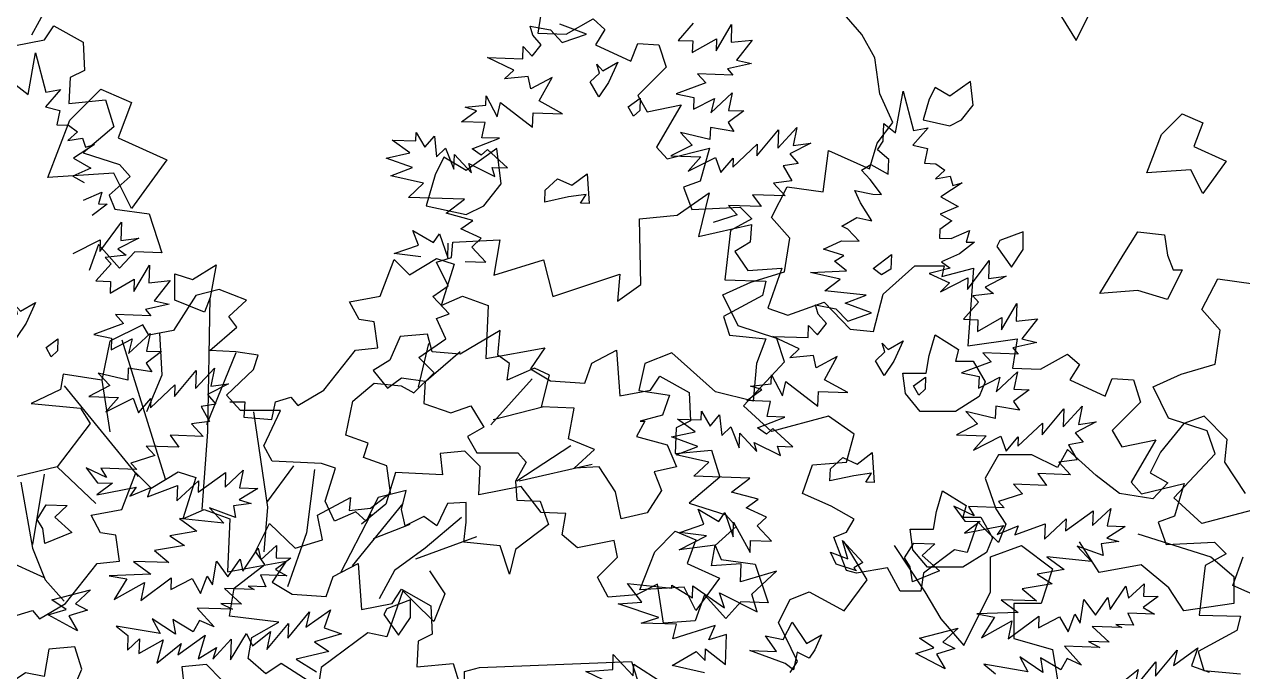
# Model space of a CAD drawing. Header units: inches. Extents: x -11 to 128, y 7 to 56.
# Drawn here: x 18.9207 to 19.4114, y 23.5902 to 23.8508 of the extents above; entities that cross this region are included whole.
import ezdxf

# ---------------------------------------------------------------- set-up
doc = ezdxf.new("R2010")
doc.units = ezdxf.units.IN
doc.header["$MEASUREMENT"] = 0
doc.layers.add('CAY', color=94, linetype='Continuous')
doc.layers.add('CAY-3', color=61, linetype='Continuous')
picture_1 = doc.add_image_def('image1.jpg', size_in_pixel=(1680, 1093))

# ---------------------------------------------------------------- blocks, each defined once
blk = doc.blocks.new('A$C76451831')
at = {"layer": 'CAY'}
for p, q in [((5435.2, 1102.7), (5443.6, 1115.3)), ((5443.6, 1115.3), (5470, 1100.6)), ((5871, 1115), (5889.4, 1111.7)), ((5873.4, 1106.8), (5871, 1115)), ((5921.5, 1107.8), (5897.8, 1116.8)), ((6017.4, 1117.6), (6003.8, 1102.2)), ((6037.9, 1092.9), (6051.8, 1116.4)), ((6051.8, 1116.4), (6051.3, 1100.6)), ((5880.8, 1098.4), (5873.4, 1106.8)), ((5889.4, 1111.7), (5899.9, 1100.4)), ((5899.9, 1100.4), (5921.5, 1107.8)), ((5407.8, 1097.4), (5435.2, 1102.7)), ((5470, 1100.6), (5471.1, 1075.2)), ((5864.5, 1085.8), (5864.9, 1096.7)), ((5864.9, 1096.7), (5872.8, 1088.2)), ((5872.8, 1088.2), (5880.8, 1098.4)), ((6003.8, 1102.2), (6016.9, 1101.8)), ((6016.5, 1091.4), (6038.3, 1103.8)), ((6016.9, 1101.8), (6016.5, 1091.4)), ((6038.3, 1103.8), (6037.9, 1092.9)), ((6051.3, 1100.6), (6070.4, 1102.6)), ((6070.4, 1102.6), (6056.2, 1084.5)), ((5420.6, 1053.6), (5427.3, 1091)), ((5427.3, 1091), (5436.5, 1055.8)), ((5856.5, 1075.7), (5832.8, 1086.9)), ((5832.8, 1086.9), (5864.5, 1085.8)), ((6056.2, 1084.5), (6069.6, 1081.4)), ((5471.1, 1075.2), (5458.4, 1068.9)), ((5848, 1067.8), (5856.5, 1075.7)), ((6053, 1071.1), (6021.3, 1072.2)), ((6021.3, 1072.2), (6028.7, 1064.2)), ((6069.6, 1081.4), (6048.2, 1076.7)), ((6048.2, 1076.7), (6053, 1071.1)), ((5410, 1062.2), (5420.6, 1053.6)), ((5458.4, 1068.9), (5457.3, 1045.7)), ((5869.4, 1069.8), (5848, 1067.8)), ((5871.7, 1058.8), (5869.4, 1069.8)), ((5890.7, 1069), (5871.7, 1058.8)), ((5879.1, 1048.1), (5890.7, 1069)), ((6028.7, 1064.2), (6002.1, 1054.3)), ((5449.8, 1058.1), (5436.1, 1042.7)), ((5436.5, 1055.8), (5449.8, 1058.1)), ((5831.4, 1044.3), (5831.6, 1052.5)), ((5831.6, 1052.5), (5841.4, 1033.6)), ((6002.1, 1054.3), (6017.8, 1051)), ((6017.8, 1051), (6017.5, 1040.6)), ((6017.5, 1040.6), (6036.4, 1050.3)), ((6033.2, 1037.3), (6052.4, 1055.2)), ((6036.4, 1050.3), (6033.2, 1037.3)), ((6052.4, 1055.2), (6049.1, 1039.5)), ((5436.1, 1042.7), (5449.1, 1039.5)), ((5449.1, 1039.5), (5446.4, 1026.4)), ((5457.3, 1045.7), (5490, 1048.9)), ((5490, 1048.9), (5497.4, 1024.6)), ((5809.5, 1029.2), (5823, 1039.2)), ((5812.7, 1042.3), (5831.4, 1044.3)), ((5823, 1039.2), (5812.7, 1042.3)), ((5841.4, 1033.6), (5844.6, 1046.6)), ((5844.6, 1046.6), (5873.3, 1024.3)), ((5900, 1036.5), (5879.1, 1048.1)), ((6062.7, 1039), (6048.8, 1028.6)), ((6049.1, 1039.5), (6062.7, 1039)), ((5830.8, 1028.5), (5809.5, 1029.2)), ((5827.6, 1015), (5830.8, 1028.5)), ((5873.3, 1024.3), (5873.7, 1037.4)), ((5873.7, 1037.4), (5900, 1036.5)), ((6048.8, 1028.6), (6053.9, 1020.7)), ((5446.4, 1026.4), (5456.8, 1026.1)), ((5464.8, 1020.4), (5456.3, 1012.5)), ((5456.8, 1026.1), (5464.8, 1020.4)), ((5497.4, 1024.6), (5470, 1001.4)), ((5768.6, 1012.1), (5768.9, 1019.8)), ((5768.9, 1019.8), (5776.6, 1006.4)), ((6005.9, 1019.7), (6016.3, 1008.4)), ((6032.4, 1013.3), (6005.9, 1019.7)), ((6032.8, 1024.2), (6032.4, 1013.3)), ((6053.9, 1020.7), (6032.8, 1024.2)), ((6074.5, 998.7), (6093.9, 1022)), ((6093.3, 1005.7), (6110.2, 1024.2)), ((6093.9, 1022), (6093.3, 1005.7)), ((6110.2, 1024.2), (6107, 1008)), ((5456.3, 1012.5), (5469.5, 1014.7)), ((5480.2, 1008.9), (5461.2, 996.5)), ((5469.5, 1014.7), (5472, 1006.5)), ((5472, 1006.5), (5480.2, 1008.9)), ((5747.3, 1012.8), (5768.6, 1012.1)), ((5763.2, 1001.4), (5747.3, 1012.8)), ((5776.6, 1006.4), (5785.1, 1016.5)), ((5785.1, 1016.5), (5787.1, 997.8)), ((5787.1, 997.8), (5795.1, 1005.7)), ((5795.1, 1005.7), (5802.6, 986.9)), ((5819.1, 1004.9), (5843.5, 1014.5)), ((5843.5, 1014.5), (5827.6, 1015)), ((6016.3, 1008.4), (5997.4, 998.7)), ((6052.8, 988.6), (6074.8, 1009.1)), ((6074.8, 1009.1), (6074.5, 998.7)), ((6122.9, 1010.1), (6104, 1000.4)), ((6107, 1008), (6122.9, 1010.1)), ((5461.2, 996.5), (5476.8, 987.8)), ((5470, 1001.4), (5502.7, 990.9)), ((5741.8, 996.7), (5763.2, 1001.4)), ((5765.5, 988.2), (5741.8, 996.7)), ((5802.6, 986.9), (5803.1, 1000)), ((5803.1, 1000), (5818.4, 983.6)), ((5827.1, 999.2), (5819.1, 1004.9)), ((5832.7, 1004.4), (5827.1, 999.2)), ((5850.7, 987.9), (5832.7, 1004.4)), ((5997.4, 998.7), (6024.1, 997.7)), ((6024.1, 997.7), (6012.8, 985)), ((6012.8, 985), (6037.3, 997.3)), ((6037.3, 997.3), (6042.2, 983.9)), ((6042.2, 983.9), (6053.1, 996.7)), ((6053.1, 996.7), (6052.8, 988.6)), ((6104, 1000.4), (6111.4, 992)), ((5476.8, 987.8), (5460.6, 980.6)), ((5502.7, 990.9), (5512.2, 980.3)), ((5746.2, 980.7), (5765.5, 988.2)), ((5818.4, 983.6), (5815.9, 991.8)), ((5815.9, 991.8), (5839.5, 980.1)), ((5839.5, 980.1), (5837.1, 988.4)), ((5837.1, 988.4), (5850.7, 987.9)), ((6111.4, 992), (6098.2, 989.7)), ((6098.2, 989.7), (6105.9, 976.3)), ((5460.6, 980.6), (5470.9, 974.8)), ((5512.2, 980.3), (5493.2, 963.4)), ((5775.4, 974.2), (5746.2, 980.7)), ((5761.9, 961.5), (5775.4, 974.2)), ((6105.9, 976.3), (6089.5, 974.1)), ((6089.5, 974.1), (6099.9, 962.9)), ((5470.3, 959), (5486.9, 966.1)), ((5486.9, 966.1), (5483.8, 955.8)), ((5493.2, 963.4), (5498.5, 950.8)), ((6070.5, 963.9), (6078.3, 953.2)), ((6099.9, 962.9), (6070.5, 963.9)), ((5491.5, 955.5), (5478, 945.1)), ((5483.8, 955.8), (5491.5, 955.5)), ((5812.1, 959.8), (5761.9, 961.5)), ((5795.8, 947.2), (5812.1, 959.8)), ((6078.3, 953.2), (6048.9, 954.2)), ((6048.9, 954.2), (6056.8, 945.8)), ((5498.5, 950.8), (5529.1, 946.6)), ((5529.1, 946.6), (5540.7, 911.8)), ((5819.6, 940.9), (5795.8, 947.2)), ((5808.9, 933.2), (5819.6, 940.9)), ((6056.8, 945.8), (6035.2, 938.9)), ((5485, 913.1), (5504.5, 939.2)), ((5504.5, 939.2), (5503.9, 922.9)), ((5770.8, 918.6), (5765.8, 931.9)), ((5765.8, 931.9), (5784.4, 920.9)), ((5827.2, 924.8), (5808.9, 933.2)), ((5460.9, 911.2), (5485.4, 923.5)), ((5483.7, 919.1), (5475.3, 895.9)), ((5502.7, 898.1), (5483.7, 919.1)), ((5485.4, 923.5), (5485, 913.1)), ((5519.9, 925), (5501, 915.3)), ((5503.9, 922.9), (5519.9, 925)), ((5749.2, 911.2), (5770.8, 918.6)), ((5784.4, 920.9), (5789.7, 928.8)), ((5789.7, 928.8), (5797.1, 907.3)), ((5797.1, 907.3), (5797.6, 920.4)), ((5818.7, 916.9), (5827.2, 924.8)), ((5508.5, 909.6), (5489.8, 907.5)), ((5489.8, 907.5), (5495.1, 901.9)), ((5501, 915.3), (5508.5, 909.6)), ((5516.4, 912.8), (5502.7, 898.1)), ((5540.7, 911.8), (5516.4, 912.8)), ((5773.1, 908.1), (5749.2, 911.2)), ((5831.4, 903.4), (5818.7, 916.9)), ((5495.1, 901.9), (5481.4, 886.5)), ((5515.5, 877.1), (5529.5, 900.7)), ((5529.5, 900.7), (5528.9, 884.8)), ((5812.9, 904), (5831.4, 903.4)), ((5481.4, 886.5), (5494.5, 886)), ((5494.1, 875.6), (5515.9, 888)), ((5494.5, 886), (5494.1, 875.6)), ((5515.9, 888), (5515.5, 877.1)), ((5528.9, 884.8), (5548, 886.9)), ((5548, 886.9), (5533.8, 868.8)), ((5547.3, 865.6), (5525.8, 860.9)), ((5533.8, 868.8), (5547.3, 865.6)), ((5498.9, 856.4), (5506.3, 848.5)), ((5530.6, 855.3), (5498.9, 856.4)), ((5525.8, 860.9), (5530.6, 855.3)), ((5506.3, 848.5), (5479.7, 838.5)), ((5479.7, 838.5), (5495.4, 835.2)), ((5495.4, 835.2), (5495.1, 824.8)), ((5495.1, 824.8), (5514, 834.6)), ((5510.8, 821.5), (5530, 839.5)), ((5514, 834.6), (5510.8, 821.5)), ((5530, 839.5), (5526.8, 823.7)), ((5540.3, 823.2), (5526.4, 812.8)), ((5526.8, 823.7), (5540.3, 823.2)), ((5526.4, 812.8), (5531.5, 805)), ((5510, 797.5), (5483.5, 803.9)), ((5483.5, 803.9), (5494, 792.7)), ((5510.4, 808.4), (5510, 797.5)), ((5531.5, 805), (5510.4, 808.4)), ((5552.1, 782.9), (5571.5, 806.3)), ((5570.9, 790), (5587.9, 808.4)), ((5571.5, 806.3), (5570.9, 790)), ((5587.9, 808.4), (5584.6, 792.2)), ((5494, 792.7), (5475, 782.9)), ((5530.4, 772.8), (5552.4, 793.3)), ((5552.4, 793.3), (5552.1, 782.9)), ((5600.5, 794.4), (5581.6, 784.6)), ((5584.6, 792.2), (5600.5, 794.4)), ((5475, 782.9), (5501.7, 782)), ((5501.7, 782), (5490.4, 769.2)), ((5490.4, 769.2), (5514.9, 781.5)), ((5514.9, 781.5), (5519.8, 768.2)), ((5519.8, 768.2), (5530.7, 781)), ((5530.7, 781), (5530.4, 772.8)), ((5589, 776.2), (5575.8, 773.9)), ((5581.6, 784.6), (5589, 776.2)), ((5575.8, 773.9), (5583.5, 760.5)), ((5583.5, 760.5), (5567.1, 758.4)), ((5567.1, 758.4), (5577.6, 747.1)), ((5577.6, 747.1), (5548.1, 748.2)), ((5548.1, 748.2), (5555.9, 737.5)), ((5526.5, 738.5), (5534.4, 730.1)), ((5555.9, 737.5), (5526.5, 738.5)), ((5534.4, 730.1), (5512.8, 723.1)), ((5512.8, 723.1), (5518.1, 717.5)), ((5472.8, 719.1), (5482.8, 705.6)), ((5491.1, 710.3), (5472.8, 719.1)), ((5518.1, 717.5), (5485.9, 718.6)), ((5485.9, 718.6), (5491.1, 710.3)), ((5573.1, 697), (5597.7, 714.7)), ((5597.3, 701.6), (5613.7, 716.9)), ((5597.7, 714.7), (5597.3, 701.6)), ((5613.7, 716.9), (5610.4, 701.1)), ((5496.3, 705.1), (5482.4, 694.7)), ((5482.4, 694.7), (5517.5, 701.6)), ((5482.8, 705.6), (5496.3, 705.1)), ((5517.5, 701.6), (5511.8, 693.7)), ((5511.8, 693.7), (5530.6, 701.2)), ((5527.6, 693.1), (5554.7, 703.1)), ((5530.6, 701.2), (5527.6, 693.1)), ((5554.2, 689.5), (5573.5, 707.4)), ((5554.7, 703.1), (5554.2, 689.5)), ((5573.5, 707.4), (5573.1, 697)), ((5626.7, 700.5), (5610, 690.2)), ((5610.4, 701.1), (5626.7, 700.5)), ((5610, 690.2), (5620.8, 687.1)), ((5606.7, 674.5), (5583.5, 683)), ((5583.5, 683), (5596.1, 669.4)), ((5620.8, 687.1), (5604.8, 685)), ((5604.8, 685), (5606.7, 674.5)), ((5596.1, 669.4), (5556.4, 673.5)), ((5556.4, 673.5), (5571.9, 662.1)), ((5571.9, 662.1), (5547.7, 658)), ((5547.7, 658), (5561, 649.3)), ((5561, 649.3), (5534.1, 644.8)), ((5613.2, 626.2), (5627.1, 647)), ((5627.1, 647), (5629.4, 636.5)), ((5629.4, 636.5), (5643.5, 649.2)), ((5643.5, 649.2), (5643.1, 638.3)), ((5515.2, 635.1), (5530.7, 623.7)), ((5546.9, 634), (5515.2, 635.1)), ((5534.1, 644.8), (5546.9, 634)), ((5586.1, 614), (5589.5, 635.2)), ((5589.5, 635.2), (5599.9, 621.2)), ((5599.9, 621.2), (5610.9, 637.2)), ((5610.9, 637.2), (5613.2, 626.2)), ((5656.2, 637.9), (5642.7, 627.9)), ((5643.1, 638.3), (5656.2, 637.9)), ((5530.7, 623.7), (5493.4, 622.2)), ((5642.7, 627.9), (5652.9, 622.1)), ((5493.4, 622.2), (5509.2, 619.4)), ((5509.2, 619.4), (5497.7, 600.8)), ((5497.7, 600.8), (5525, 616.1)), ((5521.7, 599.9), (5549.1, 620.3)), ((5525, 616.1), (5521.7, 599.9)), ((5549.1, 620.3), (5548.8, 609.9)), ((5548.8, 609.9), (5567.7, 619.6)), ((5567.7, 619.6), (5575.4, 606.2)), ((5575.4, 606.2), (5581.3, 621.9)), ((5581.3, 621.9), (5586.1, 614)), ((5618.2, 612.9), (5623.5, 610)), ((5634, 612.3), (5618.2, 612.9)), ((5629, 622.9), (5634, 612.3)), ((5652.9, 622.1), (5629, 622.9)), ((5596.8, 610.9), (5612.2, 596.8)), ((5623.5, 610), (5596.8, 610.9)), ((5603.9, 592.1), (5572.2, 593.2)), ((5572.2, 593.2), (5587.5, 576.3)), ((5612.2, 596.8), (5593.6, 597.4)), ((5593.6, 597.4), (5603.9, 592.1)), ((5669.9, 576.2), (5691.8, 591.7)), ((5691.8, 591.7), (5686.2, 575.6)), ((5552.8, 569.8), (5532, 583.7)), ((5532, 583.7), (5539.2, 570.3)), ((5568.7, 572), (5550.5, 583.1)), ((5550.5, 583.1), (5552.8, 569.8)), ((5574.5, 582.2), (5568.7, 572)), ((5587.5, 576.3), (5574.5, 582.2)), ((5634.8, 556.1), (5654.2, 579.4)), ((5653.7, 566.3), (5673.1, 589.7)), ((5654.2, 579.4), (5653.7, 566.3)), ((5673.1, 589.7), (5669.9, 576.2)), ((5499.6, 577.1), (5510.2, 568.6)), ((5539.2, 570.3), (5499.6, 577.1)), ((5510.2, 568.6), (5509.7, 555.5)), ((5554.9, 551.2), (5579.5, 568.9)), ((5579.5, 568.9), (5573.3, 547.8)), ((5602.3, 546.8), (5616.7, 570.3)), ((5616.7, 570.3), (5621.8, 559.3)), ((5621.8, 559.3), (5638.1, 572.3)), ((5638.1, 572.3), (5634.8, 556.1)), ((5701.9, 570.1), (5677.6, 562.8)), ((5686.2, 575.6), (5701.9, 570.1)), ((5509.7, 555.5), (5520.5, 565.5)), ((5520.5, 565.5), (5520, 552.4)), ((5520, 552.4), (5541.7, 564.8)), ((5541.7, 564.8), (5536, 543.7)), ((5536, 543.7), (5557.9, 561.5)), ((5557.9, 561.5), (5554.9, 551.2)), ((5573.3, 547.8), (5589.5, 557.7)), ((5586.4, 547.4), (5602.9, 565.4)), ((5589.5, 557.7), (5586.4, 547.4)), ((5602.9, 565.4), (5602.3, 546.8)), ((5677.6, 562.8), (5690.5, 554.2)), ((5690.5, 554.2), (5661.2, 547.5)), ((5661.2, 547.5), (5679.4, 536)), ((5683.6, 539.8), (5680.1, 515.6))]:
    blk.add_line(p, q, dxfattribs=at)
for points in [[(4200.2, 1766.3), (4172.8, 1784.2), (4159, 1774.7), (4143.2, 1788.5), (4146.4, 1807.4), (4170.6, 1821.2), (4126.4, 1826.4), (4130.6, 1851.7), (4158, 1872.8), (4149.6, 1884.4), (4162.2, 1909.7), (4185.4, 1887.6), (4209.7, 1895), (4205.5, 1917.1), (4235, 1933), (4233.9, 1921.4), (4252.9, 1923.5), (4270.8, 1937.2), (4267.7, 1961.4), (4246.6, 1968.8), (4250.8, 1981.5), (4230.8, 1988.9), (4237.1, 2019.4), (4256.1, 2035.3), (4280.3, 2033.1), (4291.9, 2026.8), (4309.9, 2044.7), (4296.2, 2058.5), (4320.4, 2075.3), (4312, 2093.3), (4323.6, 2097.5), (4308.8, 2113.3), (4322.5, 2122.8), (4312, 2143.9), (4325.7, 2148.1), (4326.7, 2161.8), (4368.9, 2163.9), (4363.7, 2132.3), (4408, 2146), (4416.4, 2113.3), (4476.5, 2133.3), (4474.4, 2109.1), (4495.5, 2123.9), (4494.4, 2182.9), (4528.2, 2186.1), (4556.7, 2206.1), (4547.2, 2167.1), (4594.6, 2177.6), (4593.6, 2161.8), (4579.9, 2153.4), (4591.5, 2136.5), (4622.1, 2138.6), (4609.4, 2102.8), (4627.3, 2096.4), (4660, 2108), (4683.2, 2083.8), (4704.3, 2081.7), (4712.8, 2115.4), (4741.2, 2140.7), (4767.6, 2140.7), (4765.5, 2131.2), (4794, 2138.6), (4788.7, 2069), (4833, 2075.3), (4828.8, 2049), (4854.1, 2047.9), (4878.3, 2061.6), (4888.9, 2052.1), (4880.5, 2038.4), (4912.1, 2023.7), (4918.4, 2039.5), (4937.4, 2038.4), (4943.7, 2018.4), (4918.4, 1993.1), (4926.9, 1978.3), (4957.4, 1984.6), (4935.3, 1946.7), (4944.8, 1936.1), (4982.8, 1945.6), (4974.3, 1916.1), (4959.6, 1910.8), (4966.9, 1890.8), (5010.2, 1892.9), (5020.7, 1882.3), (5001.7, 1871.8), (4996.5, 1827.5), (5033.4, 1826.4), (5030.2, 1813.8), (4995.4, 1794.8), (5000.7, 1777.9), (5033.4, 1774.7)], [(1147, 1290.3), (1142.7, 1263.9), (1168.1, 1262.9), (1192.3, 1276.6), (1202.9, 1267.1), (1194.4, 1253.4), (1226.1, 1238.6), (1232.4, 1254.5), (1251.4, 1253.4), (1257.7, 1233.4), (1232.4, 1208), (1240.8, 1193.3), (1271.4, 1199.6), (1249.3, 1161.6), (1258.8, 1151.1), (1296.7, 1160.6), (1288.3, 1131.1), (1273.5, 1125.8), (1280.9, 1105.7), (1324.2, 1107.9), (1334.7, 1097.3), (1315.7, 1086.8), (1310.4, 1042.5), (1347.4, 1041.4), (1344.2, 1028.7), (1309.4, 1009.8), (1314.7, 992.9), (1347.4, 989.7), (1338.9, 967.6), (1335.8, 933.8), (1302, 942.3), (1263, 977.1), (1238.7, 967.6), (1233.4, 943.3), (1260.9, 939.1), (1254.5, 921.2), (1234.5, 915.9), (1238.7, 915.9), (1231.3, 902.2), (1258.8, 894.8), (1267.2, 874.8), (1247.2, 870.5), (1253.5, 853.7)], [(1792, 757.1), (1766.4, 768.5), (1775.5, 794.1)], [(1789.6, 837.7), (1738.5, 824), (1713.4, 847.2), (1750.3, 886.5), (1743.2, 907.3), (1708.6, 918.7), (1694.9, 946.6), (1720, 958), (1750.3, 967.1), (1755, 997.4), (1738.5, 1015.9), (1752.7, 1043.4), (1784.9, 1039.1)], [(1209.5, 680.1), (1185.8, 691.3), (1209.9, 693.2), (1210.4, 706.8), (1228.3, 687.6), (1228.7, 698), (1254.8, 681.2)], [(1292.3, 690.3), (1263.1, 696.8), (1284.8, 709.2), (1292.7, 701.2), (1293, 711.6), (1311.1, 697.8), (1312.1, 724.6), (1296, 719.7), (1301.9, 732.6), (1263.9, 720.8), (1267.1, 733.8), (1235.4, 734.9), (1251.4, 739.8), (1214.7, 752), (1236, 753.5), (1223, 770.3), (1262.8, 766.2), (1262.9, 768.9), (1281.5, 757.4), (1281.9, 768.2), (1310.2, 748.6), (1305.7, 761.9), (1339.5, 744.9), (1334.6, 760.9), (1356.7, 781.5), (1324.6, 771.7), (1325.2, 788), (1298.4, 786.2), (1301.7, 804.7), (1269.4, 800.4), (1293.9, 813.1), (1270, 816.2), (1291.5, 823.6), (1286.5, 837), (1305.2, 825.9), (1310.4, 833.9), (1317.9, 812.3), (1318.3, 825.4), (1333.2, 798.2), (1333.6, 809), (1352.2, 808.4), (1339.5, 822), (1347.9, 829.8), (1329.6, 838.2), (1340.3, 846), (1316.5, 852.2), (1332.8, 864.8), (1282.6, 866.6), (1296.2, 879.2), (1266.9, 885.7), (1286.2, 893.2), (1262.5, 901.7), (1284, 906.4), (1268.1, 917.8), (1289.3, 917.1), (1289.6, 924.8), (1297.3, 911.4), (1305.8, 921.5), (1307.9, 902.9), (1315.9, 910.7), (1323.4, 891.9), (1323.8, 905), (1339.1, 888.6), (1336.7, 896.9), (1360.3, 885.2), (1357.8, 893.4), (1371.4, 892.9), (1353.4, 909.4), (1347.8, 904.2), (1339.8, 909.9), (1364.2, 919.5), (1348.4, 920), (1351.5, 933.5), (1330.3, 934.3), (1343.8, 944.2), (1333.4, 947.3), (1352.1, 949.4), (1352.4, 957.5), (1362.1, 938.6), (1365.3, 951.6), (1394, 929.3), (1394.4, 942.4), (1420.7, 941.5), (1399.8, 953.1), (1411.4, 974), (1392.5, 963.8), (1390.1, 974.8), (1368.8, 972.8), (1377.2, 980.7), (1353.6, 991.9), (1385.3, 990.8), (1385.6, 1001.7), (1393.5, 993.3), (1401.6, 1003.4), (1394.2, 1011.8), (1391.7, 1020.1), (1410.2, 1016.7), (1420.7, 1005.5), (1442.2, 1012.9), (1418.5, 1021.8), (1437.3, 1028.9), (1400.3, 1032.9), (1413.8, 1043.3), (1387.3, 1049.2), (1419.5, 1050.8), (1409, 1059.4), (1417.3, 1064.5), (1398.9, 1070.1), (1415, 1077.7), (1430.9, 1077.2), (1420.8, 1088), (1415.5, 1090.9), (1428.9, 1098.6), (1442.4, 1095.4), (1432.1, 1111.6), (1427, 1122.6), (1443.2, 1119.4), (1450.9, 1119.1), (1441, 1132.6), (1433.1, 1141), (1441.4, 1146.2), (1457, 1137.5), (1457.5, 1150.6), (1447.3, 1159.1), (1452.6, 1167.1), (1453.1, 1182.9), (1463.7, 1174.4), (1470.5, 1211.8), (1479.7, 1176.6), (1492.9, 1178.8), (1479.2, 1163.4), (1492.2, 1160.3), (1489.5, 1147.2), (1499.9, 1146.8), (1507.9, 1141.1), (1499.4, 1133.3), (1512.7, 1135.5), (1515.1, 1127.3), (1523.3, 1129.7), (1504.3, 1117.2), (1519.9, 1108.5), (1503.8, 1101.4), (1514, 1095.6), (1503.3, 1087.8), (1503, 1080.1), (1513.4, 1079.7), (1530, 1086.9), (1526.9, 1076.5), (1534.6, 1076.3), (1521.1, 1065.9), (1505, 1058.7), (1512.5, 1053), (1493.8, 1048.2), (1512, 1039.9), (1504.1, 1032), (1528.5, 1044.3), (1528.1, 1033.9), (1547.6, 1060), (1547.1, 1043.7), (1563, 1045.8), (1544.1, 1036.1), (1551.6, 1030.3), (1532.9, 1028.3), (1538.2, 1022.7), (1524.5, 1007.3), (1537.6, 1006.8), (1537.3, 996.4), (1559, 1008.8), (1558.6, 997.9), (1572.6, 1021.5), (1572, 1005.6), (1591.1, 1007.7), (1576.9, 989.6), (1590.4, 986.4), (1568.9, 981.7), (1573.7, 976.1), (1542, 977.2), (1549.5, 969.2), (1522.8, 959.3), (1538.6, 956), (1538.2, 945.6), (1557.1, 955.4), (1554, 942.3), (1573.2, 960.2), (1569.9, 944.5), (1583.5, 944), (1569.5, 933.6), (1574.7, 925.7), (1553.5, 929.2), (1553.1, 918.3), (1526.6, 924.7), (1537.1, 913.4), (1518.2, 903.7), (1544.9, 902.7), (1533.5, 890), (1558, 902.3), (1563, 889), (1573.8, 901.7), (1573.5, 893.6), (1595.6, 914.1), (1595.2, 903.7), (1614.6, 927.1), (1614, 910.8), (1631, 929.2), (1627.7, 913), (1643.6, 915.2), (1624.7, 905.4), (1632.1, 897), (1618.9, 894.7), (1626.6, 881.3), (1610.2, 879.2), (1620.7, 867.9), (1591.3, 868.9), (1599.1, 858.2), (1569.6, 859.3), (1577.5, 850.8), (1556, 843.9), (1561.2, 838.3), (1529.1, 839.4), (1534.2, 831), (1515.9, 839.8), (1525.9, 826.3), (1539.5, 825.9), (1525.5, 815.5), (1560.6, 822.4), (1554.9, 814.4), (1573.8, 821.9), (1570.8, 813.9), (1597.8, 823.8), (1597.4, 810.2), (1616.6, 828.2), (1616.2, 817.7), (1640.9, 835.5), (1640.4, 822.3), (1656.8, 837.6), (1653.5, 821.9), (1669.8, 821.3), (1653.1, 811), (1663.9, 807.9), (1648, 805.8), (1649.9, 795.3), (1626.6, 803.8), (1639.3, 790.2), (1599.5, 794.3), (1615, 782.9), (1590.8, 778.7), (1604.1, 770.1), (1577.2, 765.6), (1590, 754.7), (1558.3, 755.8), (1573.8, 744.4), (1536.6, 743), (1552.3, 740.2), (1540.8, 721.6), (1568.1, 736.9), (1564.8, 720.7), (1592.2, 741.1), (1591.9, 730.6), (1610.8, 740.4), (1618.5, 727), (1624.5, 742.7), (1629.2, 734.8), (1632.6, 756), (1643, 742), (1654, 757.9), (1656.3, 747), (1670.2, 767.8), (1672.6, 757.3), (1686.6, 770), (1686.2, 759.1), (1699.3, 758.6), (1685.9, 748.7), (1696.1, 742.9), (1672.1, 743.7), (1677.2, 733.1), (1661.3, 733.7), (1666.6, 730.8), (1639.9, 731.7), (1655.3, 717.6), (1636.8, 718.2), (1647, 712.9), (1615.3, 714), (1630.6, 697.1), (1617.6, 703), (1611.9, 692.8), (1593.7, 703.8), (1595.9, 690.6), (1575.1, 704.5), (1582.3, 691.1), (1542.7, 697.9), (1553.3, 689.4)], [(1664.9, 680), (1681.2, 693.1), (1677.9, 676.9), (1697.3, 700.2), (1696.8, 687.1), (1716.2, 710.4), (1713, 696.9), (1734.9, 712.5), (1729.3, 696.4), (1745, 690.8)], [(5497.4, 1179.7), (5464.7, 1152.2), (5437.3, 1132.2), (5423.6, 1106.9)], [(5963.8, 1034.3), (5959.1, 1042.6), (5969.8, 1050.4), (5969.4, 1039.5), (5963.8, 1034.3)], [(1253.5, 853.7), (1240.8, 833.6), (1217.6, 828.4), (1212.4, 852.6), (1197.6, 874.8), (1175.4, 873.7), (1193.4, 890.6), (1170.2, 900.1), (1175.4, 927.5), (1145.9, 928.6), (1153.3, 957), (1139.6, 963.4), (1115.3, 952.8), (1117.4, 967.6), (1106.9, 975), (1109, 997.1), (1073.1, 976), (1047.8, 978.1), (1043.6, 993.9), (1019.3, 991.8), (1009.9, 970.7), (995.1, 961.2), (1007.7, 945.4), (1020.4, 954.9), (1041.5, 951.8), (1040.4, 931.7), (1064.7, 923.3), (1082.6, 929.6), (1094.2, 910.6), (1079.5, 902.2), (1087.9, 887.4), (1124.8, 887.4), (1132.2, 879), (1122.7, 862.1), (1123.8, 845.2), (1144.9, 844.2), (1152.2, 823.1), (1122.7, 800.9), (1117.4, 778.8), (1109, 804.1), (1076.3, 807.3), (1078.4, 825.2), (1078.4, 843.1), (1061.5, 842.1), (1052, 822), (1040.4, 830.5), (1023.6, 822), (1020.4, 836.8), (1024.6, 853.7), (999.3, 847.3), (988.8, 826.2), (979.3, 834.7), (960.3, 826.2), (951.8, 844.2), (961.3, 873.7), (948.7, 877.9), (904.4, 880), (897, 893.7), (911.8, 925.4), (875.9, 925.4), (863.3, 939.1), (887.5, 962.3), (891.7, 975), (871.7, 978.1), (848.5, 979.2), (872.7, 1000.3), (865.4, 1009.8), (881.2, 1024.5), (856.9, 1034), (835.8, 1028.7), (815.8, 997.1), (793.6, 992.9), (788.4, 1002.4), (758.8, 987.6), (751.5, 952.8), (716.7, 958.1), (714.5, 944.4), (688.2, 931.7), (732.5, 927.5), (740.9, 913.8), (711.4, 874.8), (675.5, 866.3)], [(848.5, 1026.6), (846.4, 906.4), (841.1, 836.8)], [(803.1, 995), (805.2, 957), (791.5, 924.3)], [(769.4, 988.7), (808.4, 864.2)], [(1044.7, 985.5), (1035.2, 946.5)], [(871.7, 977.1), (845.3, 912.7)], [(1073.1, 978.1), (1042.6, 951.8)], [(751.5, 952.8), (758.8, 906.4)], [(1137.5, 953.9), (1100.6, 912.7)], [(1484.5, 939.3), (1479.8, 947.6), (1490.5, 955.4), (1490.1, 944.5), (1484.5, 939.3)], [(717.7, 947.5), (784.2, 866.3)], [(887.5, 924.3), (900.2, 838.9), (897, 798.8)], [(1148, 928.6), (1102.7, 917)], [(1172.3, 893.7), (1123.8, 862.1)], [(711.4, 874.8), (746.2, 842.1)], [(923.4, 875.8), (899.1, 843.1)], [(1191.3, 876.9), (1125.9, 862.1)], [(675.5, 741.9), (689.2, 746.1), (695.6, 738.7), (718.8, 752.4), (747.2, 788.3), (767.3, 790.4), (764.1, 813.6), (750.4, 815.7), (742, 831.5), (769.4, 836.8), (782, 869.5), (795.8, 855.8), (820, 870.5), (835.8, 865.3), (824.2, 828.4), (843.2, 836.8), (866.4, 828.4), (864.3, 780.9), (917, 790.4), (904.4, 771.4), (922.3, 760.9), (952.9, 758.7), (959.2, 776.7), (981.4, 788.3), (984.5, 747.1), (1012, 752.4), (1020.4, 765.1), (1046.8, 750.3), (1047.8, 725), (1035.2, 718.7), (1034.1, 695.5), (1066.8, 698.6), (1074.2, 674.4)], [(859, 683.9), (845.3, 697.6), (823.2, 695.5), (825.3, 676.5)], [(699.8, 868.4), (689.2, 805.2)], [(942.4, 872.7), (935, 815.7), (918.1, 767.2)], [(678.7, 861.1), (689.2, 802), (700.8, 773.5), (717.7, 754.5)], [(1021.5, 842.1), (976.1, 786.2)], [(993, 832.6), (965.6, 779.8)], [(5441.4, 818.5), (5436.7, 826.9), (5447.4, 834.6), (5447, 823.8), (5441.4, 818.5)], [(1027.8, 823.1), (995.1, 810.4)], [(1074.2, 829.4), (1041.5, 802), (1014.1, 782), (1000.4, 756.6)], [(1033.1, 792.5), (1087.9, 812.5)], [(662.9, 792.5), (699.8, 775.6)], [(720.9, 623.7), (720.9, 624.8), (700.8, 659.6), (723, 669.1), (733.5, 693.4), (727.2, 713.4), (704, 711.3), (699.8, 687), (682.9, 690.2), (663.9, 677.5), (651.3, 682.8), (655.5, 700.7), (629.1, 691.2), (618.6, 700.7), (634.4, 741.9)]]:
    blk.add_lwpolyline(points, dxfattribs=at)
for points in [[(4784.5, 1915.2), (4800.4, 1915.2), (4810.9, 1896.7), (4805.6, 1883.5), (4784.5, 1870.3), (4752.8, 1870.3), (4739.6, 1886.1), (4737, 1904.6), (4758.1, 1904.6), (4760.8, 1920.5), (4766, 1939), (4787.2, 1925.7)], [(4507.9, 1884.3), (4526.4, 1902.8), (4544.9, 1894.9), (4536.9, 1873.7), (4566, 1860.5), (4544.9, 1831.5), (4534.3, 1852.6), (4494.7, 1850)], [(4267.5, 1833.2), (4264.9, 1827.9), (4278.1, 1809.4), (4288.7, 1825.2), (4288.7, 1841.1)], [(722.8, 1185.8), (750.5, 1213.5), (778.2, 1201.7), (766.3, 1170), (809.9, 1150.2), (778.2, 1106.6), (762.4, 1138.3), (703, 1134.3)], [(1109.9, 1128.8), (1106, 1160.5), (1078.3, 1140.7), (1058.5, 1152.6), (1050.5, 1136.7), (1042.6, 1109), (1078.3, 1101.1), (1094.1, 1109)], [(5925, 1065.1), (5933.4, 1073), (5931, 1080.8), (5936.2, 1075.1), (5949.6, 1082.8), (5941.3, 1064.5), (5932.7, 1051.7)], [(1443.6, 1052.7), (1459.9, 1065.3), (1459.5, 1052.2), (1451.1, 1047)], [(1445.7, 970.1), (1454.1, 978), (1451.7, 985.8), (1456.9, 980.2), (1470.4, 987.9), (1462, 969.6), (1453.4, 956.7)], [(5923.9, 955.9), (5916.2, 956.2), (5921.4, 964.1), (5905.5, 962), (5884.1, 957.3), (5884.4, 968.1), (5895.7, 978.2), (5908.6, 972.3), (5922.1, 982.7)], [(5552.4, 869.2), (5552.4, 892.9), (5568.2, 887.7), (5589.3, 900.9), (5584, 871.8), (5578.8, 858.6)], [(1444.6, 860.9), (1436.9, 861.2), (1442.2, 869.2), (1426.3, 867), (1404.8, 862.3), (1405.2, 873.2), (1416.4, 883.2), (1429.3, 877.3), (1442.8, 887.7)], [(5402.6, 849.4), (5411, 857.2), (5408.6, 865), (5413.8, 859.4), (5427.2, 867.1), (5418.9, 848.8), (5410.3, 835.9)], [(1428.7, 781.7), (1410.3, 787.8), (1405.3, 798.4), (1420.9, 792.4), (1416.1, 808.9), (1434.4, 789.2), (1426.1, 784.5)], [(1476.9, 785.4), (1471.7, 793.3), (1479.9, 806.6), (1498.9, 806), (1487.6, 795.5), (1503, 781.8), (1478.7, 771.8)], [(1364.6, 698.7), (1332.9, 710.2), (1356.9, 709.4), (1346.9, 723.3), (1362.7, 720.1), (1370.9, 735.6), (1383.8, 716.6), (1397.3, 724.3), (1391.3, 710.9), (1386.1, 703.4), (1375.4, 708.7), (1372.1, 693)], [(1485.1, 721.2), (1519.8, 730.4), (1506.2, 717.8), (1516.9, 712), (1500.4, 707.1), (1508.1, 693.7), (1481.9, 707.7), (1497.9, 712.6)], [(5433.8, 664.7), (5428.6, 672.6), (5436.8, 685.9), (5455.8, 685.2), (5444.5, 674.7), (5459.9, 661), (5435.5, 651)], [(5441.9, 600.5), (5476.7, 609.7), (5463.1, 597), (5473.8, 591.2), (5457.3, 586.3), (5465, 572.9), (5438.7, 587), (5454.8, 591.9)]]:
    blk.add_lwpolyline(points, close=True, dxfattribs=at)
at = {"layer": 'CAY-3'}
for p, q in [((6416.3, 659.8), (6481.8, 639.1)), ((6173.4, 618.5), (6152.8, 652.7)), ((6197.6, 649.2), (6225.3, 607.9)), ((6284.2, 639.1), (6312, 649.2)), ((6312, 649.2), (6339.7, 628.5)), ((6381.5, 625), (6363.8, 652.7)), ((6284.2, 607.9), (6284.2, 639.1)), ((6481.8, 639.1), (6502.4, 621.4)), ((5780.9, 626.5), (5794.5, 605.9)), ((6339.7, 628.5), (6329.6, 597.3)), ((6419.3, 632.1), (6381.5, 625)), ((6444, 611.4), (6419.3, 632.1)), ((6152.8, 590.8), (6173.4, 618.5)), ((6502.4, 621.4), (6502.4, 597.3)), ((5756.9, 608.7), (5742.6, 567.5)), ((5766.8, 598.8), (5756.9, 608.7)), ((5794.5, 605.9), (5784.5, 581.1)), ((6104.4, 600.8), (6121.5, 607.9)), ((6121.5, 607.9), (6152.8, 590.8)), ((6225.3, 607.9), (6239.4, 583.7)), ((6260.1, 559.5), (6284.2, 607.9)), ((6457.6, 590.8), (6444, 611.4)), ((5784.5, 581.1), (5766.8, 598.8)), ((6093.8, 580.2), (6104.4, 600.8)), ((6304.9, 597.3), (6304.9, 566)), ((6329.6, 597.3), (6304.9, 597.3)), ((6502.4, 597.3), (6457.6, 590.8)), ((6110.9, 545.4), (6093.8, 580.2)), ((6239.4, 583.7), (6260.1, 559.5)), ((5725.5, 571.1), (5683.6, 539.8)), ((5742.6, 567.5), (5725.5, 571.1)), ((6304.9, 566), (6339.7, 556)), ((6339.7, 556), (6346.7, 514.1)), ((5812.2, 536.3), (5825.7, 539.8)), ((5812.2, 497.9), (5812.2, 536.3)), ((5825.7, 539.8), (5961.9, 545.3)), ((5961.9, 545.3), (5979, 493.4)), ((6104.4, 535.3), (6110.9, 545.4))]:
    blk.add_line(p, q, dxfattribs=at)
for points in [[(6512.9, 696), (6494.4, 724), (6496.4, 744.4), (6475.9, 765.3), (6457.5, 758.6), (6436.6, 733), (6427.2, 714.5), (6443.3, 705.5), (6429.6, 691.3), (6399.7, 696), (6378.8, 712.2), (6353.3, 735.4), (6344.3, 719.2), (6321.1, 730.6), (6291.2, 730.6), (6279.4, 709.8), (6288.8, 682.3), (6297.9, 668.5), (6291.2, 652), (6279.4, 663.8), (6272.8, 670.4), (6263.3, 643), (6251.9, 645.3), (6224, 624.5), (6221.6, 608.3), (6203.1, 608.3), (6191.7, 629.2), (6163.8, 624.5), (6154.8, 626.8), (6143.4, 656.7), (6154.8, 661.4), (6161.9, 672.8), (6141, 684.6), (6115.5, 696), (6124.5, 721.6), (6154.8, 724), (6161.9, 749.1), (6138.7, 765.3), (6087.6, 751.5), (6062.4, 774.7), (6099.4, 814), (6092.3, 834.9), (6057.7, 846.3), (6043.9, 874.2), (6069.1, 885.6), (6099.4, 894.6), (6104.1, 924.9), (6087.6, 943.4), (6101.7, 970.9), (6134, 966.6), (6138.7, 1003.6), (6175.6, 987), (6182.3, 1010.2), (6196.5, 1028.7), (6184.7, 1054.3), (6180.3, 1086.5), (6168.5, 1107.4), (6154.8, 1123.5)], [(5601.5, 778.1), (5615.2, 778.1), (5614.1, 764.4), (5639.4, 762.3), (5642.6, 778.1), (5656.3, 782.3), (5662.6, 774.9), (5685.8, 788.7), (5714.3, 824.5), (5734.4, 826.6), (5731.2, 849.8), (5717.5, 851.9), (5709, 867.8), (5736.5, 873), (5749.1, 905.7), (5762.8, 892), (5787.1, 906.8), (5802.9, 901.5), (5791.3, 864.6), (5810.3, 873), (5833.5, 864.6), (5831.4, 817.1), (5884.1, 826.6), (5871.5, 807.6), (5889.4, 797.1), (5920, 795), (5926.3, 812.9), (5948.5, 824.5), (5951.6, 783.4), (5979, 788.7), (5987.5, 801.3), (6013.8, 786.5), (6014.9, 761.2), (6002.2, 754.9), (6001.2, 731.7), (6033.9, 734.9), (6041.3, 710.6), (6013.8, 687.4), (6046.5, 676.9), (6056, 666.3), (6037, 649.4), (6042.3, 636.8), (6072.9, 632.6), (6084.5, 597.8), (6060.2, 598.8), (6046.5, 584), (6027.6, 605.1), (6019.1, 581.9), (5990.6, 579.8), (5985.4, 614.6), (5966.4, 605.1), (5941.1, 603), (5931.6, 621), (5949.5, 638.9), (5946.3, 653.7), (5913.6, 647.3), (5899.9, 658.9), (5903.1, 677.9), (5881, 679), (5863, 702.2), (5825.1, 694.8), (5826.1, 720.1), (5812.4, 733.8), (5790.2, 731.7), (5792.4, 712.7), (5750.2, 714.8), (5741.7, 686.3), (5719.6, 668.4)]]:
    blk.add_lwpolyline(points, dxfattribs=at)
for points in [[(6371.5, 1123.4), (6355.7, 1134), (6347.8, 1123.4), (6361, 1102.3)], [(6268.6, 1044.2), (6266, 1065.3), (6247.5, 1052.1), (6234.3, 1060.1), (6229, 1049.5), (6223.7, 1031), (6247.5, 1025.7), (6258, 1031)], [(6437.5, 1017.8), (6456, 1036.3), (6474.5, 1028.4), (6466.5, 1007.2), (6495.6, 994), (6474.5, 965), (6463.9, 986.1), (6424.3, 983.5)], [(6292.4, 922.8), (6289.7, 917.5), (6302.9, 899), (6313.5, 914.8), (6313.5, 930.7)], [(6403.2, 909.6), (6416.4, 930.7), (6440.2, 928), (6442.8, 909.6), (6448.1, 896.4), (6456, 896.4), (6442.8, 870), (6416.4, 877.9), (6382.1, 875.2)], [(6252.8, 814.5), (6268.6, 814.5), (6279.2, 796), (6273.9, 782.8), (6252.8, 769.6), (6221.1, 769.6), (6207.9, 785.5), (6205.3, 803.9), (6226.4, 803.9), (6229, 819.8), (6234.3, 838.3), (6255.4, 825.1)]]:
    blk.add_lwpolyline(points, close=True, dxfattribs=at)

msp = doc.modelspace()

# ---------------------------------------------------------------- block references
at = {"layer": 'CAY', "xscale": 0.0004489089019145984, "yscale": 0.0004489089019145984, "zscale": 0.0004489089019145984}
for p in [(16.48885, 23.34953), (18.61455, 23.27991), (17.15095, 22.79263)]:
    msp.add_blockref('A$C76451831', p, dxfattribs=at)

# ---------------------------------------------------------------- pictures from other files: only their frames are drawn
image = msp.add_image(picture_1, insert=(12.49661, 7.37723), size_in_units=(74.4025, 48.40591))
image.dxf.flags = 6

doc.saveas('drawing.dxf')
